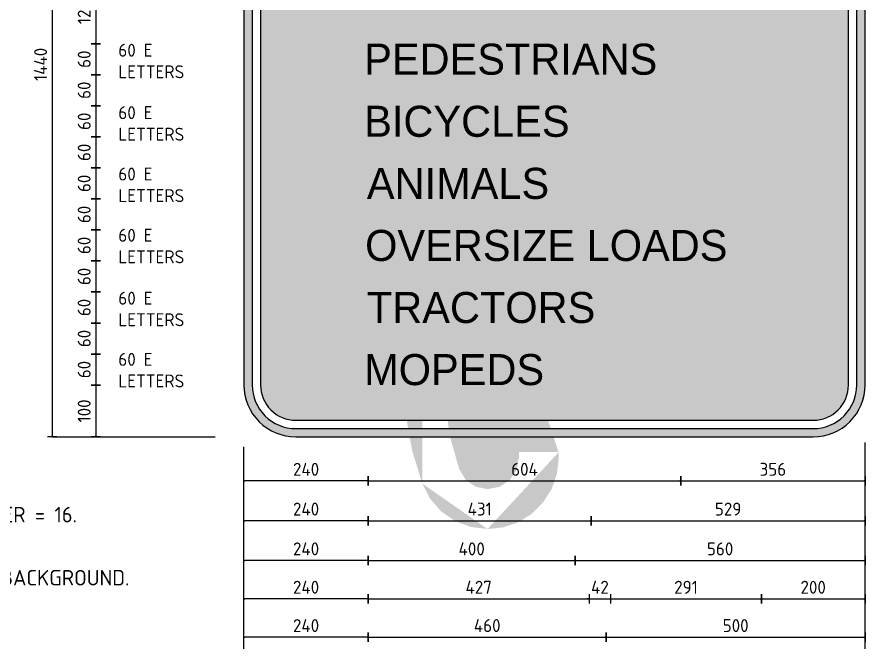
# Model space of a CAD drawing. Extents: x 0 to 1038, y -1303 to 297.
# Drawn here: x 149.8 to 313.6, y 66.3 to 187.2 of the extents above; entities that cross this region are included whole.
import ezdxf

# ---------------------------------------------------------------- set-up
doc = ezdxf.new("R2010")
doc.units = 0
doc.linetypes.add('CENTERX2', pattern=[101.6, 63.5, -12.7, 12.7, -12.7])
doc.layers.get('0').update_dxf_attribs({"linetype": 'CONTINUOUS'})
doc.layers.get('DEFPOINTS').update_dxf_attribs({"linetype": 'CONTINUOUS'})
for name, color, linetype in [('GREEN', 96, 'CONTINUOUS'), ('T25', 1, 'CONTINUOUS'), ('T50', 7, 'CONTINUOUS'), ('TBLK25', 1, 'CONTINUOUS'), ('WHITE', 255, 'CONTINUOUS')]:
    doc.layers.add(name, color=color, linetype=linetype)
doc.styles.add('FHWAE', font='fhwa_e2000ex_ttf.ttf')
doc.styles.add('ISO', font='iso3098b.shx')
doc.dimstyles.new('signsdim', dxfattribs={"dimtxt": 2.5, "dimasz": 0.2, "dimexe": 1.5, "dimexo": 2, "dimgap": 1.5, "dimtad": 1, "dimdec": 0, "dimlfac": 10, "dimrnd": 1, "dimdsep": 46, "dimtxsty": 'ISO', "dimblk": 'SGNDIM', "dimcen": 0.09, "dimse2": 1, "dimclrd": 256, "dimclre": 256, "dimclrt": 3, "dimadec": 0, "dimazin": 0, "dimtfac": 1, "dimtdec": 0, "dimtix": 1, "dimtmove": 0, "dimatfit": 3, "dimfxl": 1, "dimtolj": 1, "dimtzin": 0, "dimlwd": 25, "dimlwe": 25, "dimarcsym": 0})
doc.dimstyles.new('SIGNSDIM-10', dxfattribs={"dimtxt": 2.5, "dimasz": 0.2, "dimexe": 1.5, "dimexo": 2, "dimgap": 1, "dimtad": 1, "dimdec": 0, "dimlfac": 10, "dimrnd": 1, "dimdsep": 46, "dimtxsty": 'ISO', "dimblk1": 'SGNDIM', "dimblk2": 'SGNDIM', "dimsah": 1, "dimcen": 2.5, "dimse1": 1, "dimse2": 1, "dimadec": 0, "dimazin": 0, "dimtfac": 1, "dimtdec": 0, "dimtix": 1, "dimtmove": 0, "dimatfit": 3, "dimldrblk": 'SGNDIM', "dimfxl": 1, "dimtolj": 1, "dimtzin": 0, "dimarcsym": 0})

# ---------------------------------------------------------------- blocks, each defined once
blk = doc.blocks.new('SGNDIM')
for p, q in [((0, 0), (-1, 0)), ((0, 4.5), (0, -4.5))]:
    blk.add_line(p, q)
blk = doc.blocks.new('*D13')
at = {"layer": 'DEFPOINTS', "color": 0, "linetype": 'CENTERX2', "transparency": 16777216}
for p in [(193.65, 181.66), (217.65, 181.66), (193.65, 97.48)]:
    blk.add_point(p, dxfattribs=at)
at = {"layer": 'T25', "color": 0, "linetype": 'CENTERX2', "lineweight": -2, "transparency": 16777216}
blk.add_line((217.45, 97.48), (193.85, 97.48), dxfattribs=at)
at = {"layer": 'T25', "color": 0, "linetype": 'CENTERX2', "lineweight": -2, "transparency": 16777216, "xscale": 0.2, "yscale": 0.2, "zscale": 0.2, "rotation": 180}
blk.add_blockref('SGNDIM', (193.65, 97.48), dxfattribs=at)
at = {"layer": 'T25', "color": 0, "linetype": 'CENTERX2', "lineweight": -2, "transparency": 16777216, "xscale": 0.2, "yscale": 0.2, "zscale": 0.2}
blk.add_blockref('SGNDIM', (217.65, 97.48), dxfattribs=at)
at = {"layer": 'T25', "color": 0, "linetype": 'CENTERX2', "transparency": 16777216, "insert": (205.65, 99.73), "char_height": 2.5, "attachment_point": 5, "style": 'ISO'}
blk.add_mtext('\\A1;240', dxfattribs=at)
blk = doc.blocks.new('*D14')
at = {"layer": 'DEFPOINTS', "color": 0, "linetype": 'CENTERX2', "transparency": 16777216}
for p in [(278.05, 153.52), (313.65, 153.52), (313.65, 97.48)]:
    blk.add_point(p, dxfattribs=at)
at = {"layer": 'T25', "color": 0, "linetype": 'CENTERX2', "lineweight": -2, "transparency": 16777216}
blk.add_line((278.25, 97.48), (313.45, 97.48), dxfattribs=at)
at = {"layer": 'T25', "color": 0, "linetype": 'CENTERX2', "lineweight": -2, "transparency": 16777216, "xscale": 0.2, "yscale": 0.2, "zscale": 0.2, "rotation": 180}
blk.add_blockref('SGNDIM', (278.05, 97.48), dxfattribs=at)
at = {"layer": 'T25', "color": 0, "linetype": 'CENTERX2', "lineweight": -2, "transparency": 16777216, "xscale": 0.2, "yscale": 0.2, "zscale": 0.2}
blk.add_blockref('SGNDIM', (313.65, 97.48), dxfattribs=at)
at = {"layer": 'T25', "color": 0, "linetype": 'CENTERX2', "transparency": 16777216, "insert": (295.85, 99.73), "char_height": 2.5, "attachment_point": 5, "style": 'ISO'}
blk.add_mtext('\\A1;356', dxfattribs=at)
blk = doc.blocks.new('*D15')
at = {"layer": 'DEFPOINTS', "color": 0, "linetype": 'CENTERX2', "transparency": 16777216}
for p in [(193.65, 173.97), (217.65, 173.97), (193.65, 89.79)]:
    blk.add_point(p, dxfattribs=at)
at = {"layer": 'T25', "color": 0, "linetype": 'CENTERX2', "lineweight": -2, "transparency": 16777216}
blk.add_line((217.45, 89.79), (193.85, 89.79), dxfattribs=at)
at = {"layer": 'T25', "color": 0, "linetype": 'CENTERX2', "lineweight": -2, "transparency": 16777216, "xscale": 0.2, "yscale": 0.2, "zscale": 0.2, "rotation": 180}
blk.add_blockref('SGNDIM', (193.65, 89.79), dxfattribs=at)
at = {"layer": 'T25', "color": 0, "linetype": 'CENTERX2', "lineweight": -2, "transparency": 16777216, "xscale": 0.2, "yscale": 0.2, "zscale": 0.2}
blk.add_blockref('SGNDIM', (217.65, 89.79), dxfattribs=at)
at = {"layer": 'T25', "color": 0, "linetype": 'CENTERX2', "transparency": 16777216, "insert": (205.65, 92.04), "char_height": 2.5, "attachment_point": 5, "style": 'ISO'}
blk.add_mtext('\\A1;240', dxfattribs=at)
blk = doc.blocks.new('*D16')
at = {"layer": 'DEFPOINTS', "color": 0, "linetype": 'CENTERX2', "transparency": 16777216}
for p in [(193.65, 166.28), (217.65, 166.28), (193.65, 82.1)]:
    blk.add_point(p, dxfattribs=at)
at = {"layer": 'T25', "color": 0, "linetype": 'CENTERX2', "lineweight": -2, "transparency": 16777216}
blk.add_line((217.45, 82.1), (193.85, 82.1), dxfattribs=at)
at = {"layer": 'T25', "color": 0, "linetype": 'CENTERX2', "lineweight": -2, "transparency": 16777216, "xscale": 0.2, "yscale": 0.2, "zscale": 0.2, "rotation": 180}
blk.add_blockref('SGNDIM', (193.65, 82.1), dxfattribs=at)
at = {"layer": 'T25', "color": 0, "linetype": 'CENTERX2', "lineweight": -2, "transparency": 16777216, "xscale": 0.2, "yscale": 0.2, "zscale": 0.2}
blk.add_blockref('SGNDIM', (217.65, 82.1), dxfattribs=at)
at = {"layer": 'T25', "color": 0, "linetype": 'CENTERX2', "transparency": 16777216, "insert": (205.65, 84.35), "char_height": 2.5, "attachment_point": 5, "style": 'ISO'}
blk.add_mtext('\\A1;240', dxfattribs=at)
blk = doc.blocks.new('*D17')
at = {"layer": 'DEFPOINTS', "color": 0, "linetype": 'CENTERX2', "transparency": 16777216}
for p in [(193.65, 158.86), (217.65, 158.86), (193.65, 74.68)]:
    blk.add_point(p, dxfattribs=at)
at = {"layer": 'T25', "color": 0, "linetype": 'CENTERX2', "lineweight": -2, "transparency": 16777216}
blk.add_line((217.45, 74.68), (193.85, 74.68), dxfattribs=at)
at = {"layer": 'T25', "color": 0, "linetype": 'CENTERX2', "lineweight": -2, "transparency": 16777216, "xscale": 0.2, "yscale": 0.2, "zscale": 0.2, "rotation": 180}
blk.add_blockref('SGNDIM', (193.65, 74.68), dxfattribs=at)
at = {"layer": 'T25', "color": 0, "linetype": 'CENTERX2', "lineweight": -2, "transparency": 16777216, "xscale": 0.2, "yscale": 0.2, "zscale": 0.2}
blk.add_blockref('SGNDIM', (217.65, 74.68), dxfattribs=at)
at = {"layer": 'T25', "color": 0, "linetype": 'CENTERX2', "transparency": 16777216, "insert": (205.65, 76.93), "char_height": 2.5, "attachment_point": 5, "style": 'ISO'}
blk.add_mtext('\\A1;240', dxfattribs=at)
blk = doc.blocks.new('*D18')
at = {"layer": 'DEFPOINTS', "color": 0, "linetype": 'CENTERX2', "transparency": 16777216}
for p in [(217.65, 170.17), (260.75, 170.17), (260.75, 89.79)]:
    blk.add_point(p, dxfattribs=at)
at = {"layer": 'T25', "color": 0, "linetype": 'CENTERX2', "lineweight": -2, "transparency": 16777216}
blk.add_line((217.85, 89.79), (260.55, 89.79), dxfattribs=at)
at = {"layer": 'T25', "color": 0, "linetype": 'CENTERX2', "lineweight": -2, "transparency": 16777216, "xscale": 0.2, "yscale": 0.2, "zscale": 0.2, "rotation": 180}
blk.add_blockref('SGNDIM', (217.65, 89.79), dxfattribs=at)
at = {"layer": 'T25', "color": 0, "linetype": 'CENTERX2', "lineweight": -2, "transparency": 16777216, "xscale": 0.2, "yscale": 0.2, "zscale": 0.2}
blk.add_blockref('SGNDIM', (260.75, 89.79), dxfattribs=at)
at = {"layer": 'T25', "color": 0, "linetype": 'CENTERX2', "transparency": 16777216, "insert": (239.2, 92.04), "char_height": 2.5, "attachment_point": 5, "style": 'ISO'}
blk.add_mtext('\\A1;431', dxfattribs=at)
blk = doc.blocks.new('*D19')
at = {"layer": 'DEFPOINTS', "color": 0, "linetype": 'CENTERX2', "transparency": 16777216}
for p in [(260.75, 159.78), (313.65, 159.78), (313.65, 89.79)]:
    blk.add_point(p, dxfattribs=at)
at = {"layer": 'T25', "color": 0, "linetype": 'CENTERX2', "lineweight": -2, "transparency": 16777216}
blk.add_line((260.95, 89.79), (313.45, 89.79), dxfattribs=at)
at = {"layer": 'T25', "color": 0, "linetype": 'CENTERX2', "lineweight": -2, "transparency": 16777216, "xscale": 0.2, "yscale": 0.2, "zscale": 0.2, "rotation": 180}
blk.add_blockref('SGNDIM', (260.75, 89.79), dxfattribs=at)
at = {"layer": 'T25', "color": 0, "linetype": 'CENTERX2', "lineweight": -2, "transparency": 16777216, "xscale": 0.2, "yscale": 0.2, "zscale": 0.2}
blk.add_blockref('SGNDIM', (313.65, 89.79), dxfattribs=at)
at = {"layer": 'T25', "color": 0, "linetype": 'CENTERX2', "transparency": 16777216, "insert": (287.2, 92.04), "char_height": 2.5, "attachment_point": 5, "style": 'ISO'}
blk.add_mtext('\\A1;529', dxfattribs=at)
blk = doc.blocks.new('*D20')
at = {"layer": 'DEFPOINTS', "color": 0, "linetype": 'CENTERX2', "transparency": 16777216}
for p in [(217.65, 128.86), (257.65, 128.86), (257.65, 82.1)]:
    blk.add_point(p, dxfattribs=at)
at = {"layer": 'T25', "color": 0, "linetype": 'CENTERX2', "lineweight": -2, "transparency": 16777216}
blk.add_line((217.85, 82.1), (257.45, 82.1), dxfattribs=at)
at = {"layer": 'T25', "color": 0, "linetype": 'CENTERX2', "lineweight": -2, "transparency": 16777216, "xscale": 0.2, "yscale": 0.2, "zscale": 0.2, "rotation": 180}
blk.add_blockref('SGNDIM', (217.65, 82.1), dxfattribs=at)
at = {"layer": 'T25', "color": 0, "linetype": 'CENTERX2', "lineweight": -2, "transparency": 16777216, "xscale": 0.2, "yscale": 0.2, "zscale": 0.2}
blk.add_blockref('SGNDIM', (257.65, 82.1), dxfattribs=at)
at = {"layer": 'T25', "color": 0, "linetype": 'CENTERX2', "transparency": 16777216, "insert": (237.65, 84.35), "char_height": 2.5, "attachment_point": 5, "style": 'ISO'}
blk.add_mtext('\\A1;400', dxfattribs=at)
blk = doc.blocks.new('*D21')
at = {"layer": 'DEFPOINTS', "color": 0, "linetype": 'CENTERX2', "transparency": 16777216}
for p in [(257.65, 190.55), (313.65, 190.55), (313.65, 82.1)]:
    blk.add_point(p, dxfattribs=at)
at = {"layer": 'T25', "color": 0, "linetype": 'CENTERX2', "lineweight": -2, "transparency": 16777216}
blk.add_line((257.85, 82.1), (313.45, 82.1), dxfattribs=at)
at = {"layer": 'T25', "color": 0, "linetype": 'CENTERX2', "lineweight": -2, "transparency": 16777216, "xscale": 0.2, "yscale": 0.2, "zscale": 0.2, "rotation": 180}
blk.add_blockref('SGNDIM', (257.65, 82.1), dxfattribs=at)
at = {"layer": 'T25', "color": 0, "linetype": 'CENTERX2', "lineweight": -2, "transparency": 16777216, "xscale": 0.2, "yscale": 0.2, "zscale": 0.2}
blk.add_blockref('SGNDIM', (313.65, 82.1), dxfattribs=at)
at = {"layer": 'T25', "color": 0, "linetype": 'CENTERX2', "transparency": 16777216, "insert": (285.65, 84.35), "char_height": 2.5, "attachment_point": 5, "style": 'ISO'}
blk.add_mtext('\\A1;560', dxfattribs=at)
blk = doc.blocks.new('*D22')
at = {"layer": 'DEFPOINTS', "color": 0, "linetype": 'CENTERX2', "transparency": 16777216}
for p in [(217.65, 116.21), (260.35, 116.21), (260.35, 74.68)]:
    blk.add_point(p, dxfattribs=at)
at = {"layer": 'T25', "color": 0, "linetype": 'CENTERX2', "lineweight": -2, "transparency": 16777216}
blk.add_line((217.85, 74.68), (260.15, 74.68), dxfattribs=at)
at = {"layer": 'T25', "color": 0, "linetype": 'CENTERX2', "lineweight": -2, "transparency": 16777216, "xscale": 0.2, "yscale": 0.2, "zscale": 0.2, "rotation": 180}
blk.add_blockref('SGNDIM', (217.65, 74.68), dxfattribs=at)
at = {"layer": 'T25', "color": 0, "linetype": 'CENTERX2', "lineweight": -2, "transparency": 16777216, "xscale": 0.2, "yscale": 0.2, "zscale": 0.2}
blk.add_blockref('SGNDIM', (260.35, 74.68), dxfattribs=at)
at = {"layer": 'T25', "color": 0, "linetype": 'CENTERX2', "transparency": 16777216, "insert": (239, 76.93), "char_height": 2.5, "attachment_point": 5, "style": 'ISO'}
blk.add_mtext('\\A1;427', dxfattribs=at)
blk = doc.blocks.new('*D23')
at = {"layer": 'DEFPOINTS', "color": 0, "linetype": 'CENTERX2', "transparency": 16777216}
for p in [(260.35, 103.42), (264.52, 103.42), (264.52, 74.68)]:
    blk.add_point(p, dxfattribs=at)
at = {"layer": 'T25', "color": 0, "linetype": 'CENTERX2', "lineweight": -2, "transparency": 16777216}
for p, q in [((260.15, 74.68), (259.95, 74.68)), ((260.35, 74.68), (264.52, 74.68)), ((264.72, 74.68), (264.92, 74.68))]:
    blk.add_line(p, q, dxfattribs=at)
at = {"layer": 'T25', "color": 0, "linetype": 'CENTERX2', "lineweight": -2, "transparency": 16777216, "xscale": 0.2, "yscale": 0.2, "zscale": 0.2}
blk.add_blockref('SGNDIM', (260.35, 74.68), dxfattribs=at)
at = {"layer": 'T25', "color": 0, "linetype": 'CENTERX2', "lineweight": -2, "transparency": 16777216, "xscale": 0.2, "yscale": 0.2, "zscale": 0.2, "rotation": 180}
blk.add_blockref('SGNDIM', (264.52, 74.68), dxfattribs=at)
at = {"layer": 'T25', "color": 0, "linetype": 'CENTERX2', "transparency": 16777216, "insert": (262.43, 76.93), "char_height": 2.5, "attachment_point": 5, "style": 'ISO'}
blk.add_mtext('\\A1;42', dxfattribs=at)
blk = doc.blocks.new('*D24')
at = {"layer": 'DEFPOINTS', "color": 0, "linetype": 'CENTERX2', "transparency": 16777216}
for p in [(264.52, 116.73), (293.62, 116.73), (293.62, 74.68)]:
    blk.add_point(p, dxfattribs=at)
at = {"layer": 'T25', "color": 0, "linetype": 'CENTERX2', "lineweight": -2, "transparency": 16777216}
blk.add_line((264.72, 74.68), (293.42, 74.68), dxfattribs=at)
at = {"layer": 'T25', "color": 0, "linetype": 'CENTERX2', "lineweight": -2, "transparency": 16777216, "xscale": 0.2, "yscale": 0.2, "zscale": 0.2, "rotation": 180}
blk.add_blockref('SGNDIM', (264.52, 74.68), dxfattribs=at)
at = {"layer": 'T25', "color": 0, "linetype": 'CENTERX2', "lineweight": -2, "transparency": 16777216, "xscale": 0.2, "yscale": 0.2, "zscale": 0.2}
blk.add_blockref('SGNDIM', (293.62, 74.68), dxfattribs=at)
at = {"layer": 'T25', "color": 0, "linetype": 'CENTERX2', "transparency": 16777216, "insert": (279.07, 76.93), "char_height": 2.5, "attachment_point": 5, "style": 'ISO'}
blk.add_mtext('\\A1;291', dxfattribs=at)
blk = doc.blocks.new('*D25')
at = {"layer": 'DEFPOINTS', "color": 0, "linetype": 'CENTERX2', "transparency": 16777216}
for p in [(293.62, 118.71), (313.65, 118.71), (313.65, 74.68)]:
    blk.add_point(p, dxfattribs=at)
at = {"layer": 'T25', "color": 0, "linetype": 'CENTERX2', "lineweight": -2, "transparency": 16777216}
blk.add_line((293.82, 74.68), (313.45, 74.68), dxfattribs=at)
at = {"layer": 'T25', "color": 0, "linetype": 'CENTERX2', "lineweight": -2, "transparency": 16777216, "xscale": 0.2, "yscale": 0.2, "zscale": 0.2, "rotation": 180}
blk.add_blockref('SGNDIM', (293.62, 74.68), dxfattribs=at)
at = {"layer": 'T25', "color": 0, "linetype": 'CENTERX2', "lineweight": -2, "transparency": 16777216, "xscale": 0.2, "yscale": 0.2, "zscale": 0.2}
blk.add_blockref('SGNDIM', (313.65, 74.68), dxfattribs=at)
at = {"layer": 'T25', "color": 0, "linetype": 'CENTERX2', "transparency": 16777216, "insert": (303.63, 76.93), "char_height": 2.5, "attachment_point": 5, "style": 'ISO'}
blk.add_mtext('\\A1;200', dxfattribs=at)
blk = doc.blocks.new('*D26')
at = {"layer": 'DEFPOINTS', "color": 0, "linetype": 'CENTERX2', "transparency": 16777216}
for p in [(193.65, 151.45), (217.65, 151.45), (193.65, 67.27)]:
    blk.add_point(p, dxfattribs=at)
at = {"layer": 'T25', "color": 0, "linetype": 'CENTERX2', "lineweight": -2, "transparency": 16777216}
blk.add_line((217.45, 67.27), (193.85, 67.27), dxfattribs=at)
at = {"layer": 'T25', "color": 0, "linetype": 'CENTERX2', "lineweight": -2, "transparency": 16777216, "xscale": 0.2, "yscale": 0.2, "zscale": 0.2, "rotation": 180}
blk.add_blockref('SGNDIM', (193.65, 67.27), dxfattribs=at)
at = {"layer": 'T25', "color": 0, "linetype": 'CENTERX2', "lineweight": -2, "transparency": 16777216, "xscale": 0.2, "yscale": 0.2, "zscale": 0.2}
blk.add_blockref('SGNDIM', (217.65, 67.27), dxfattribs=at)
at = {"layer": 'T25', "color": 0, "linetype": 'CENTERX2', "transparency": 16777216, "insert": (205.65, 69.52), "char_height": 2.5, "attachment_point": 5, "style": 'ISO'}
blk.add_mtext('\\A1;240', dxfattribs=at)
blk = doc.blocks.new('*D27')
at = {"layer": 'DEFPOINTS', "color": 0, "linetype": 'CENTERX2', "transparency": 16777216}
for p in [(217.65, 116.66), (263.65, 116.66), (263.65, 67.27)]:
    blk.add_point(p, dxfattribs=at)
at = {"layer": 'T25', "color": 0, "linetype": 'CENTERX2', "lineweight": -2, "transparency": 16777216}
blk.add_line((217.85, 67.27), (263.45, 67.27), dxfattribs=at)
at = {"layer": 'T25', "color": 0, "linetype": 'CENTERX2', "lineweight": -2, "transparency": 16777216, "xscale": 0.2, "yscale": 0.2, "zscale": 0.2, "rotation": 180}
blk.add_blockref('SGNDIM', (217.65, 67.27), dxfattribs=at)
at = {"layer": 'T25', "color": 0, "linetype": 'CENTERX2', "lineweight": -2, "transparency": 16777216, "xscale": 0.2, "yscale": 0.2, "zscale": 0.2}
blk.add_blockref('SGNDIM', (263.65, 67.27), dxfattribs=at)
at = {"layer": 'T25', "color": 0, "linetype": 'CENTERX2', "transparency": 16777216, "insert": (240.65, 69.52), "char_height": 2.5, "attachment_point": 5, "style": 'ISO'}
blk.add_mtext('\\A1;460', dxfattribs=at)
blk = doc.blocks.new('*D28')
at = {"layer": 'DEFPOINTS', "color": 0, "linetype": 'CENTERX2', "transparency": 16777216}
for p in [(263.65, 115.53), (313.65, 115.53), (313.65, 67.27)]:
    blk.add_point(p, dxfattribs=at)
at = {"layer": 'T25', "color": 0, "linetype": 'CENTERX2', "lineweight": -2, "transparency": 16777216}
blk.add_line((263.85, 67.27), (313.45, 67.27), dxfattribs=at)
at = {"layer": 'T25', "color": 0, "linetype": 'CENTERX2', "lineweight": -2, "transparency": 16777216, "xscale": 0.2, "yscale": 0.2, "zscale": 0.2, "rotation": 180}
blk.add_blockref('SGNDIM', (263.65, 67.27), dxfattribs=at)
at = {"layer": 'T25', "color": 0, "linetype": 'CENTERX2', "lineweight": -2, "transparency": 16777216, "xscale": 0.2, "yscale": 0.2, "zscale": 0.2}
blk.add_blockref('SGNDIM', (313.65, 67.27), dxfattribs=at)
at = {"layer": 'T25', "color": 0, "linetype": 'CENTERX2', "transparency": 16777216, "insert": (288.65, 69.52), "char_height": 2.5, "attachment_point": 5, "style": 'ISO'}
blk.add_mtext('\\A1;500', dxfattribs=at)
blk = doc.blocks.new('*D35')
at = {"layer": 'DEFPOINTS', "color": 0, "linetype": 'CENTERX2', "transparency": 16777216}
for p in [(232.95, 194.01), (165.03, 182.01), (232.95, 182.01)]:
    blk.add_point(p, dxfattribs=at)
at = {"layer": 'T25', "color": 0, "linetype": 'CENTERX2', "lineweight": -2, "transparency": 16777216}
blk.add_line((165.03, 193.81), (165.03, 182.21), dxfattribs=at)
at = {"layer": 'T25', "color": 0, "linetype": 'CENTERX2', "lineweight": -2, "transparency": 16777216, "xscale": 0.2, "yscale": 0.2, "zscale": 0.2}
for p, rotation in [((165.03, 194.01), 90), ((165.03, 182.01), 270)]:
    blk.add_blockref('SGNDIM', p, dxfattribs=dict(at, rotation=rotation))
at = {"layer": 'T25', "color": 0, "linetype": 'CENTERX2', "transparency": 16777216, "insert": (162.78, 188.01), "char_height": 2.5, "attachment_point": 5, "rotation": 90, "style": 'ISO'}
blk.add_mtext('\\A1;120', dxfattribs=at)
blk = doc.blocks.new('*D36')
at = {"layer": 'DEFPOINTS', "color": 0, "linetype": 'CENTERX2', "transparency": 16777216}
for p in [(232.15, 182.01), (165.03, 176.01), (232.15, 176.01)]:
    blk.add_point(p, dxfattribs=at)
at = {"layer": 'T25', "color": 0, "linetype": 'CENTERX2', "lineweight": -2, "transparency": 16777216}
blk.add_line((165.03, 181.81), (165.03, 176.21), dxfattribs=at)
at = {"layer": 'T25', "color": 0, "linetype": 'CENTERX2', "lineweight": -2, "transparency": 16777216, "xscale": 0.2, "yscale": 0.2, "zscale": 0.2}
for p, rotation in [((165.03, 182.01), 90), ((165.03, 176.01), 270)]:
    blk.add_blockref('SGNDIM', p, dxfattribs=dict(at, rotation=rotation))
at = {"layer": 'T25', "color": 0, "linetype": 'CENTERX2', "transparency": 16777216, "insert": (162.78, 179.01), "char_height": 2.5, "attachment_point": 5, "rotation": 90, "style": 'ISO'}
blk.add_mtext('\\A1;60', dxfattribs=at)
blk = doc.blocks.new('*D37')
at = {"layer": 'DEFPOINTS', "color": 0, "linetype": 'CENTERX2', "transparency": 16777216}
for p in [(232.15, 176.01), (165.03, 170.01), (232.15, 170.01)]:
    blk.add_point(p, dxfattribs=at)
at = {"layer": 'T25', "color": 0, "linetype": 'CENTERX2', "lineweight": -2, "transparency": 16777216}
blk.add_line((165.03, 175.81), (165.03, 170.21), dxfattribs=at)
at = {"layer": 'T25', "color": 0, "linetype": 'CENTERX2', "lineweight": -2, "transparency": 16777216, "xscale": 0.2, "yscale": 0.2, "zscale": 0.2}
for p, rotation in [((165.03, 176.01), 90), ((165.03, 170.01), 270)]:
    blk.add_blockref('SGNDIM', p, dxfattribs=dict(at, rotation=rotation))
at = {"layer": 'T25', "color": 0, "linetype": 'CENTERX2', "transparency": 16777216, "insert": (162.78, 173.01), "char_height": 2.5, "attachment_point": 5, "rotation": 90, "style": 'ISO'}
blk.add_mtext('\\A1;60', dxfattribs=at)
blk = doc.blocks.new('*D38')
at = {"layer": 'DEFPOINTS', "color": 0, "linetype": 'CENTERX2', "transparency": 16777216}
for p in [(232.15, 170.01), (165.03, 164.01), (232.15, 164.01)]:
    blk.add_point(p, dxfattribs=at)
at = {"layer": 'T25', "color": 0, "linetype": 'CENTERX2', "lineweight": -2, "transparency": 16777216}
blk.add_line((165.03, 169.81), (165.03, 164.21), dxfattribs=at)
at = {"layer": 'T25', "color": 0, "linetype": 'CENTERX2', "lineweight": -2, "transparency": 16777216, "xscale": 0.2, "yscale": 0.2, "zscale": 0.2}
for p, rotation in [((165.03, 170.01), 90), ((165.03, 164.01), 270)]:
    blk.add_blockref('SGNDIM', p, dxfattribs=dict(at, rotation=rotation))
at = {"layer": 'T25', "color": 0, "linetype": 'CENTERX2', "transparency": 16777216, "insert": (162.78, 167.01), "char_height": 2.5, "attachment_point": 5, "rotation": 90, "style": 'ISO'}
blk.add_mtext('\\A1;60', dxfattribs=at)
blk = doc.blocks.new('*D39')
at = {"layer": 'DEFPOINTS', "color": 0, "linetype": 'CENTERX2', "transparency": 16777216}
for p in [(232.15, 164.01), (165.03, 158.01), (232.15, 158.01)]:
    blk.add_point(p, dxfattribs=at)
at = {"layer": 'T25', "color": 0, "linetype": 'CENTERX2', "lineweight": -2, "transparency": 16777216}
blk.add_line((165.03, 163.81), (165.03, 158.21), dxfattribs=at)
at = {"layer": 'T25', "color": 0, "linetype": 'CENTERX2', "lineweight": -2, "transparency": 16777216, "xscale": 0.2, "yscale": 0.2, "zscale": 0.2}
for p, rotation in [((165.03, 164.01), 90), ((165.03, 158.01), 270)]:
    blk.add_blockref('SGNDIM', p, dxfattribs=dict(at, rotation=rotation))
at = {"layer": 'T25', "color": 0, "linetype": 'CENTERX2', "transparency": 16777216, "insert": (162.78, 161.01), "char_height": 2.5, "attachment_point": 5, "rotation": 90, "style": 'ISO'}
blk.add_mtext('\\A1;60', dxfattribs=at)
blk = doc.blocks.new('*D40')
at = {"layer": 'DEFPOINTS', "color": 0, "linetype": 'CENTERX2', "transparency": 16777216}
for p in [(232.15, 158.01), (165.03, 152.01), (232.15, 152.01)]:
    blk.add_point(p, dxfattribs=at)
at = {"layer": 'T25', "color": 0, "linetype": 'CENTERX2', "lineweight": -2, "transparency": 16777216}
blk.add_line((165.03, 157.81), (165.03, 152.21), dxfattribs=at)
at = {"layer": 'T25', "color": 0, "linetype": 'CENTERX2', "lineweight": -2, "transparency": 16777216, "xscale": 0.2, "yscale": 0.2, "zscale": 0.2}
for p, rotation in [((165.03, 158.01), 90), ((165.03, 152.01), 270)]:
    blk.add_blockref('SGNDIM', p, dxfattribs=dict(at, rotation=rotation))
at = {"layer": 'T25', "color": 0, "linetype": 'CENTERX2', "transparency": 16777216, "insert": (162.78, 155.01), "char_height": 2.5, "attachment_point": 5, "rotation": 90, "style": 'ISO'}
blk.add_mtext('\\A1;60', dxfattribs=at)
blk = doc.blocks.new('*D41')
at = {"layer": 'DEFPOINTS', "color": 0, "linetype": 'CENTERX2', "transparency": 16777216}
for p in [(232.15, 152.01), (165.03, 146.01), (232.15, 146.01)]:
    blk.add_point(p, dxfattribs=at)
at = {"layer": 'T25', "color": 0, "linetype": 'CENTERX2', "lineweight": -2, "transparency": 16777216}
blk.add_line((165.03, 151.81), (165.03, 146.21), dxfattribs=at)
at = {"layer": 'T25', "color": 0, "linetype": 'CENTERX2', "lineweight": -2, "transparency": 16777216, "xscale": 0.2, "yscale": 0.2, "zscale": 0.2}
for p, rotation in [((165.03, 152.01), 90), ((165.03, 146.01), 270)]:
    blk.add_blockref('SGNDIM', p, dxfattribs=dict(at, rotation=rotation))
at = {"layer": 'T25', "color": 0, "linetype": 'CENTERX2', "transparency": 16777216, "insert": (162.78, 149.01), "char_height": 2.5, "attachment_point": 5, "rotation": 90, "style": 'ISO'}
blk.add_mtext('\\A1;60', dxfattribs=at)
blk = doc.blocks.new('*D42')
at = {"layer": 'DEFPOINTS', "color": 0, "linetype": 'CENTERX2', "transparency": 16777216}
for p in [(232.15, 116.01), (165.03, 106.01), (232.15, 106.01)]:
    blk.add_point(p, dxfattribs=at)
at = {"layer": 'T25', "color": 0, "linetype": 'CENTERX2', "lineweight": -2, "transparency": 16777216}
blk.add_line((165.03, 115.81), (165.03, 106.21), dxfattribs=at)
at = {"layer": 'T25', "color": 0, "linetype": 'CENTERX2', "lineweight": -2, "transparency": 16777216, "xscale": 0.2, "yscale": 0.2, "zscale": 0.2}
for p, rotation in [((165.03, 116.01), 90), ((165.03, 106.01), 270)]:
    blk.add_blockref('SGNDIM', p, dxfattribs=dict(at, rotation=rotation))
at = {"layer": 'T25', "color": 0, "linetype": 'CENTERX2', "transparency": 16777216, "insert": (162.78, 111.01), "char_height": 2.5, "attachment_point": 5, "rotation": 90, "style": 'ISO'}
blk.add_mtext('\\A1;100', dxfattribs=at)
blk = doc.blocks.new('*D43')
at = {"layer": 'DEFPOINTS', "color": 0, "linetype": 'Continuous', "transparency": 16777216}
for p in [(232.02, 250.01), (156.61, 106.01), (232.02, 106.01)]:
    blk.add_point(p, dxfattribs=at)
at = {"layer": 'T25', "color": 0, "linetype": 'Continuous', "lineweight": -2, "transparency": 16777216}
blk.add_line((156.61, 249.81), (156.61, 106.21), dxfattribs=at)
at = {"layer": 'T25', "color": 0, "linetype": 'Continuous', "lineweight": -2, "transparency": 16777216, "xscale": 0.2, "yscale": 0.2, "zscale": 0.2}
for p, rotation in [((156.61, 250.01), 90), ((156.61, 106.01), 270)]:
    blk.add_blockref('SGNDIM', p, dxfattribs=dict(at, rotation=rotation))
at = {"layer": 'T25', "color": 0, "linetype": 'Continuous', "transparency": 16777216, "insert": (154.36, 178.01), "char_height": 2.5, "attachment_point": 5, "rotation": 90, "style": 'ISO'}
blk.add_mtext('\\A1;1440', dxfattribs=at)
blk = doc.blocks.new('*D47')
at = {"layer": 'DEFPOINTS', "color": 0, "linetype": 'CENTERX2', "transparency": 16777216}
for p in [(232.15, 146.01), (165.03, 140.01), (232.15, 140.01)]:
    blk.add_point(p, dxfattribs=at)
at = {"layer": 'T25', "color": 0, "linetype": 'CENTERX2', "lineweight": -2, "transparency": 16777216}
blk.add_line((165.03, 145.81), (165.03, 140.21), dxfattribs=at)
at = {"layer": 'T25', "color": 0, "linetype": 'CENTERX2', "lineweight": -2, "transparency": 16777216, "xscale": 0.2, "yscale": 0.2, "zscale": 0.2}
for p, rotation in [((165.03, 146.01), 90), ((165.03, 140.01), 270)]:
    blk.add_blockref('SGNDIM', p, dxfattribs=dict(at, rotation=rotation))
at = {"layer": 'T25', "color": 0, "linetype": 'CENTERX2', "transparency": 16777216, "insert": (162.78, 143.01), "char_height": 2.5, "attachment_point": 5, "rotation": 90, "style": 'ISO'}
blk.add_mtext('\\A1;60', dxfattribs=at)
blk = doc.blocks.new('*D48')
at = {"layer": 'DEFPOINTS', "color": 0, "transparency": 16777216}
for p in [(217.65, 75.72), (253.4, 75.72), (253.4, 60.34)]:
    blk.add_point(p, dxfattribs=at)
at = {"layer": 'T25', "lineweight": 25, "transparency": 16777216}
blk.add_line((217.85, 60.34), (253.2, 60.34), dxfattribs=at)
at = {"layer": 'T25', "lineweight": 25, "transparency": 16777216, "xscale": 0.2, "yscale": 0.2, "zscale": 0.2, "rotation": 180}
blk.add_blockref('SGNDIM', (217.65, 60.34), dxfattribs=at)
at = {"layer": 'T25', "lineweight": 25, "transparency": 16777216, "xscale": 0.2, "yscale": 0.2, "zscale": 0.2}
blk.add_blockref('SGNDIM', (253.4, 60.34), dxfattribs=at)
at = {"layer": 'T25', "transparency": 16777216, "insert": (235.52, 63.09), "char_height": 2.5, "attachment_point": 5, "style": 'ISO'}
blk.add_mtext('\\A1;358', dxfattribs=at)
blk = doc.blocks.new('*D49')
at = {"layer": 'DEFPOINTS', "color": 0, "linetype": 'CENTERX2', "transparency": 16777216}
for p in [(193.65, 120.62), (217.65, 120.62), (193.65, 60.34)]:
    blk.add_point(p, dxfattribs=at)
at = {"layer": 'T25', "color": 0, "linetype": 'CENTERX2', "lineweight": -2, "transparency": 16777216}
blk.add_line((217.45, 60.34), (193.85, 60.34), dxfattribs=at)
at = {"layer": 'T25', "color": 0, "linetype": 'CENTERX2', "lineweight": -2, "transparency": 16777216, "xscale": 0.2, "yscale": 0.2, "zscale": 0.2, "rotation": 180}
blk.add_blockref('SGNDIM', (193.65, 60.34), dxfattribs=at)
at = {"layer": 'T25', "color": 0, "linetype": 'CENTERX2', "lineweight": -2, "transparency": 16777216, "xscale": 0.2, "yscale": 0.2, "zscale": 0.2}
blk.add_blockref('SGNDIM', (217.65, 60.34), dxfattribs=at)
at = {"layer": 'T25', "color": 0, "linetype": 'CENTERX2', "transparency": 16777216, "insert": (205.65, 62.59), "char_height": 2.5, "attachment_point": 5, "style": 'ISO'}
blk.add_mtext('\\A1;240', dxfattribs=at)
blk = doc.blocks.new('*D50')
at = {"layer": 'DEFPOINTS', "color": 0, "linetype": 'CENTERX2', "transparency": 16777216}
for p in [(253.4, 116.36), (313.65, 116.36), (313.65, 60.34)]:
    blk.add_point(p, dxfattribs=at)
at = {"layer": 'T25', "color": 0, "linetype": 'CENTERX2', "lineweight": -2, "transparency": 16777216}
blk.add_line((253.6, 60.34), (313.45, 60.34), dxfattribs=at)
at = {"layer": 'T25', "color": 0, "linetype": 'CENTERX2', "lineweight": -2, "transparency": 16777216, "xscale": 0.2, "yscale": 0.2, "zscale": 0.2, "rotation": 180}
blk.add_blockref('SGNDIM', (253.4, 60.34), dxfattribs=at)
at = {"layer": 'T25', "color": 0, "linetype": 'CENTERX2', "lineweight": -2, "transparency": 16777216, "xscale": 0.2, "yscale": 0.2, "zscale": 0.2}
blk.add_blockref('SGNDIM', (313.65, 60.34), dxfattribs=at)
at = {"layer": 'T25', "color": 0, "linetype": 'CENTERX2', "transparency": 16777216, "insert": (283.52, 62.59), "char_height": 2.5, "attachment_point": 5, "style": 'ISO'}
blk.add_mtext('\\A1;602', dxfattribs=at)
blk = doc.blocks.new('*D51')
at = {"layer": 'DEFPOINTS', "color": 0, "linetype": 'CENTERX2', "transparency": 16777216}
for p in [(232.15, 140.01), (165.03, 134.01), (232.15, 134.01)]:
    blk.add_point(p, dxfattribs=at)
at = {"layer": 'T25', "color": 0, "linetype": 'CENTERX2', "lineweight": -2, "transparency": 16777216}
blk.add_line((165.03, 139.81), (165.03, 134.21), dxfattribs=at)
at = {"layer": 'T25', "color": 0, "linetype": 'CENTERX2', "lineweight": -2, "transparency": 16777216, "xscale": 0.2, "yscale": 0.2, "zscale": 0.2}
for p, rotation in [((165.03, 140.01), 90), ((165.03, 134.01), 270)]:
    blk.add_blockref('SGNDIM', p, dxfattribs=dict(at, rotation=rotation))
at = {"layer": 'T25', "color": 0, "linetype": 'CENTERX2', "transparency": 16777216, "insert": (162.78, 137.01), "char_height": 2.5, "attachment_point": 5, "rotation": 90, "style": 'ISO'}
blk.add_mtext('\\A1;60', dxfattribs=at)
blk = doc.blocks.new('*D52')
at = {"layer": 'DEFPOINTS', "color": 0, "linetype": 'CENTERX2', "transparency": 16777216}
for p in [(232.15, 134.01), (165.03, 128.01), (232.15, 128.01)]:
    blk.add_point(p, dxfattribs=at)
at = {"layer": 'T25', "color": 0, "linetype": 'CENTERX2', "lineweight": -2, "transparency": 16777216}
blk.add_line((165.03, 133.81), (165.03, 128.21), dxfattribs=at)
at = {"layer": 'T25', "color": 0, "linetype": 'CENTERX2', "lineweight": -2, "transparency": 16777216, "xscale": 0.2, "yscale": 0.2, "zscale": 0.2}
for p, rotation in [((165.03, 134.01), 90), ((165.03, 128.01), 270)]:
    blk.add_blockref('SGNDIM', p, dxfattribs=dict(at, rotation=rotation))
at = {"layer": 'T25', "color": 0, "linetype": 'CENTERX2', "transparency": 16777216, "insert": (162.78, 131.01), "char_height": 2.5, "attachment_point": 5, "rotation": 90, "style": 'ISO'}
blk.add_mtext('\\A1;60', dxfattribs=at)
blk = doc.blocks.new('*D53')
at = {"layer": 'DEFPOINTS', "color": 0, "linetype": 'CENTERX2', "transparency": 16777216}
for p in [(232.15, 128.01), (165.03, 122.01), (232.15, 122.01)]:
    blk.add_point(p, dxfattribs=at)
at = {"layer": 'T25', "color": 0, "linetype": 'CENTERX2', "lineweight": -2, "transparency": 16777216}
blk.add_line((165.03, 127.81), (165.03, 122.21), dxfattribs=at)
at = {"layer": 'T25', "color": 0, "linetype": 'CENTERX2', "lineweight": -2, "transparency": 16777216, "xscale": 0.2, "yscale": 0.2, "zscale": 0.2}
for p, rotation in [((165.03, 128.01), 90), ((165.03, 122.01), 270)]:
    blk.add_blockref('SGNDIM', p, dxfattribs=dict(at, rotation=rotation))
at = {"layer": 'T25', "color": 0, "linetype": 'CENTERX2', "transparency": 16777216, "insert": (162.78, 125.01), "char_height": 2.5, "attachment_point": 5, "rotation": 90, "style": 'ISO'}
blk.add_mtext('\\A1;60', dxfattribs=at)
blk = doc.blocks.new('*D54')
at = {"layer": 'DEFPOINTS', "color": 0, "linetype": 'CENTERX2', "transparency": 16777216}
for p in [(232.15, 122.01), (165.03, 116.01), (232.15, 116.01)]:
    blk.add_point(p, dxfattribs=at)
at = {"layer": 'T25', "color": 0, "linetype": 'CENTERX2', "lineweight": -2, "transparency": 16777216}
blk.add_line((165.03, 121.81), (165.03, 116.21), dxfattribs=at)
at = {"layer": 'T25', "color": 0, "linetype": 'CENTERX2', "lineweight": -2, "transparency": 16777216, "xscale": 0.2, "yscale": 0.2, "zscale": 0.2}
for p, rotation in [((165.03, 122.01), 90), ((165.03, 116.01), 270)]:
    blk.add_blockref('SGNDIM', p, dxfattribs=dict(at, rotation=rotation))
at = {"layer": 'T25', "color": 0, "linetype": 'CENTERX2', "transparency": 16777216, "insert": (162.78, 119.01), "char_height": 2.5, "attachment_point": 5, "rotation": 90, "style": 'ISO'}
blk.add_mtext('\\A1;60', dxfattribs=at)
blk = doc.blocks.new('*D55')
at = {"layer": 'DEFPOINTS', "color": 0, "linetype": 'CENTERX2', "transparency": 16777216}
for p in [(217.65, 210.12), (278.05, 210.12), (278.05, 97.48)]:
    blk.add_point(p, dxfattribs=at)
at = {"layer": 'T25', "color": 0, "linetype": 'CENTERX2', "lineweight": -2, "transparency": 16777216}
blk.add_line((217.85, 97.48), (277.85, 97.48), dxfattribs=at)
at = {"layer": 'T25', "color": 0, "linetype": 'CENTERX2', "lineweight": -2, "transparency": 16777216, "xscale": 0.2, "yscale": 0.2, "zscale": 0.2, "rotation": 180}
blk.add_blockref('SGNDIM', (217.65, 97.48), dxfattribs=at)
at = {"layer": 'T25', "color": 0, "linetype": 'CENTERX2', "lineweight": -2, "transparency": 16777216, "xscale": 0.2, "yscale": 0.2, "zscale": 0.2}
blk.add_blockref('SGNDIM', (278.05, 97.48), dxfattribs=at)
at = {"layer": 'T25', "color": 0, "linetype": 'CENTERX2', "transparency": 16777216, "insert": (247.85, 99.73), "char_height": 2.5, "attachment_point": 5, "style": 'ISO'}
blk.add_mtext('\\A1;604', dxfattribs=at)

msp = doc.modelspace()

# ---------------------------------------------------------------- hatches: boundary and pattern name
at = {"layer": 'GREEN'}
h = msp.add_hatch(color=256, dxfattribs=at)
edge = h.paths.add_edge_path(flags=16)
edge.add_line((203.65, 107.61), (303.65, 107.61))
edge.add_arc((303.65, 116.01), 8.4, 270, 360)
edge.add_line((312.05, 116.01), (312.05, 240.01))
edge.add_arc((303.65, 240.01), 8.4, 0, 90)
edge.add_line((303.65, 248.41), (203.65, 248.41))
edge.add_arc((203.65, 240.01), 8.4, 90, 180)
edge.add_line((195.25, 240.01), (195.25, 116.01))
edge.add_arc((203.65, 116.01), 8.4, 180, 270)
edge = h.paths.add_edge_path()
edge.add_line((203.65, 106.01), (303.65, 106.01))
edge.add_arc((303.65, 116.01), 10, 270, 360)
edge.add_line((313.65, 116.01), (313.65, 240.01))
edge.add_arc((303.65, 240.01), 10, 0, 90)
edge.add_line((303.65, 250.01), (203.65, 250.01))
edge.add_arc((203.65, 240.01), 10, 90, 180)
edge.add_line((193.65, 240.01), (193.65, 116.01))
edge.add_arc((203.65, 116.01), 10, 180, 270)
h = msp.add_hatch(color=256, dxfattribs=at)
edge = h.paths.add_edge_path()
edge.add_line((203.65, 109.21), (303.65, 109.21))
edge.add_arc((303.65, 116.01), 6.8, 270, 360)
edge.add_line((310.45, 116.01), (310.45, 240.01))
edge.add_arc((303.65, 240.01), 6.8, 0, 90)
edge.add_line((303.65, 246.81), (203.65, 246.81))
edge.add_arc((203.65, 240.01), 6.8, 90, 180)
edge.add_line((196.85, 240.01), (196.85, 116.01))
edge.add_arc((203.65, 116.01), 6.8, 180, 270)
h = msp.add_hatch(color=256, dxfattribs=at)
h.paths.add_polyline_path([(254.47, 101.95), (254.44, 101.95)], flags=16)
edge = h.paths.add_edge_path()
edge.add_line((246.76, 103.05), (254.47, 103.05))
edge.add_line((254.47, 103.05), (254.47, 101.95))
edge.add_line((254.13, 98.88), (254.47, 101.95))
edge.add_line((254.13, 98.88), (253.13, 95.97))
edge.add_line((253.13, 95.97), (251.48, 93.36))
edge.add_line((251.48, 93.36), (249.31, 91.17))
edge.add_line((249.31, 91.17), (246.71, 89.52))
edge.add_line((246.71, 89.52), (243.8, 88.52))
edge.add_line((243.8, 88.52), (240.73, 88.18))
edge.add_line((240.73, 88.18), (237.48, 88.59))
edge.add_line((237.48, 88.59), (234.41, 89.75))
edge.add_line((234.41, 89.75), (231.73, 91.61))
edge.add_line((231.73, 91.61), (229.59, 94.08))
edge.add_line((229.59, 94.08), (228.1, 97))
edge.add_line((228.1, 97), (226.17, 103.26))
edge.add_line((226.17, 103.26), (225.01, 109.71))
edge.add_line((225.01, 109.71), (224.62, 116.25))
edge.add_line((224.62, 116.25), (225.01, 122.77))
edge.add_line((225.01, 122.77), (226.17, 129.22))
edge.add_line((226.17, 129.22), (228.1, 135.48))
edge.add_line((228.1, 135.48), (229.59, 138.39))
edge.add_line((229.59, 138.39), (231.73, 140.87))
edge.add_line((231.73, 140.87), (234.41, 142.72))
edge.add_line((234.41, 142.72), (237.48, 143.91))
edge.add_line((237.48, 143.91), (240.73, 144.3))
edge.add_line((240.73, 144.3), (243.8, 143.96))
edge.add_line((243.8, 143.96), (246.71, 142.96))
edge.add_line((246.71, 142.96), (249.31, 141.31))
edge.add_line((249.31, 141.31), (251.48, 139.14))
edge.add_line((251.48, 139.14), (253.13, 136.51))
edge.add_line((253.13, 136.51), (254.13, 133.6))
edge.add_line((254.13, 133.6), (254.47, 130.53))
edge.add_line((254.47, 130.53), (246.76, 130.53))
edge.add_line((246.76, 130.53), (246.32, 132.85))
edge.add_line((246.32, 132.85), (245.01, 134.84))
edge.add_line((245.01, 134.84), (243.05, 136.15))
edge.add_line((243.05, 136.15), (240.73, 136.59))
edge.add_line((240.73, 136.59), (238.41, 136.13))
edge.add_line((238.41, 136.13), (236.48, 134.76))
edge.add_line((236.48, 134.76), (235.24, 132.75))
edge.add_line((235.24, 132.75), (233.41, 126.28))
edge.add_line((233.41, 126.28), (232.48, 119.6))
edge.add_line((232.48, 119.6), (232.48, 112.88))
edge.add_line((232.48, 112.88), (233.41, 106.23))
edge.add_line((233.41, 106.23), (235.24, 99.76))
edge.add_line((235.24, 99.76), (236.48, 97.72))
edge.add_line((236.48, 97.72), (238.41, 96.38))
edge.add_line((238.41, 96.38), (240.73, 95.89))
edge.add_line((240.73, 95.89), (243.05, 96.35))
edge.add_line((243.05, 96.35), (245.01, 97.67))
edge.add_line((245.01, 97.67), (246.32, 99.63))
edge.add_line((246.32, 99.63), (246.76, 101.95))
edge.add_line((246.76, 101.95), (246.76, 103.05))
edge = h.paths.add_edge_path(flags=16)
edge.add_line((254.47, 103.05), (254.44, 103.05))
edge.add_line((240.73, 144.3), (240.7, 144.3))
edge.add_line((228.1, 135.48), (228.07, 135.48))
edge.add_line((228.1, 97), (228.07, 97))
edge.add_line((240.73, 88.18), (240.7, 88.18))
at = {"layer": 'TBLK25', "linetype": 'CENTERX2'}
h = msp.add_hatch(color=256, dxfattribs=at)
h.paths.add_polyline_path([(236.62, 179.23), (236.55, 179.23)], flags=0)
edge = h.paths.add_edge_path(flags=16)
edge.add_line((235.93, 178.1), (235.93, 179.23))
edge.add_line((235.93, 179.23), (236.62, 179.23))
edge.add_line((236.93, 179.04), (236.62, 179.23))
edge.add_line((236.93, 179.04), (236.99, 178.66))
edge.add_line((236.99, 178.66), (236.93, 178.35))
edge.add_line((236.93, 178.35), (236.62, 178.1))
edge.add_line((236.62, 178.1), (235.93, 178.1))
h.paths.add_polyline_path([(236.55, 179.79), (236.62, 179.79)], flags=16)
edge = h.paths.add_edge_path()
edge.add_line((235.93, 175.78), (235.36, 175.78))
edge.add_line((235.36, 175.78), (235.36, 179.79))
edge.add_line((235.36, 179.79), (236.62, 179.79))
edge.add_line((236.93, 179.73), (236.62, 179.79))
edge.add_line((236.93, 179.73), (237.24, 179.6))
edge.add_line((237.24, 179.6), (237.43, 179.35))
edge.add_line((237.43, 179.35), (237.56, 178.91))
edge.add_line((237.56, 178.91), (237.56, 178.47))
edge.add_line((237.56, 178.47), (237.43, 178.03))
edge.add_line((237.43, 178.03), (237.24, 177.78))
edge.add_line((237.24, 177.78), (236.93, 177.59))
edge.add_line((236.93, 177.59), (236.62, 177.53))
edge.add_line((236.62, 177.53), (235.93, 177.53))
edge.add_line((235.93, 177.53), (235.93, 175.78))

# ---------------------------------------------------------------- linework, layer by layer
at = {"layer": 'GREEN', "linetype": 'Continuous'}
for points in [[(203.65, 106.01), (303.65, 106.01, 0.414214), (313.65, 116.01), (313.65, 240.01, 0.414214), (303.65, 250.01), (203.65, 250.01, 0.414214), (193.65, 240.01), (193.65, 116.01, 0.414214)], [(203.65, 107.61), (303.65, 107.61, 0.414214), (312.05, 116.01), (312.05, 240.01, 0.414214), (303.65, 248.41), (203.65, 248.41, 0.414214), (195.25, 240.01), (195.25, 116.01, 0.414214)], [(203.65, 109.21), (303.65, 109.21, 0.414214), (310.45, 116.01), (310.45, 240.01, 0.414214), (303.65, 246.81), (203.65, 246.81, 0.414214), (196.85, 240.01), (196.85, 116.01, 0.414214)]]:
    msp.add_lwpolyline(points, format="xyb", close=True, dxfattribs=at)
at = {"layer": 'T25', "linetype": 'CENTERX2'}
for p, q in [((156.61, 106.01), (188.07, 106.01)), ((313.65, 60.99), (313.65, 104.89)), ((193.65, 60.99), (193.65, 104.07))]:
    msp.add_line(p, q, dxfattribs=at)

# ---------------------------------------------------------------- texts
at = {"layer": 'T25', "color": 3, "style": 'ISO'}
for s, p in [('1. DIMENSIONS: MEASUREMENTS IN mm.  CORNER RADIUS = 100. BORDER = 16.', (21.87, 89.47)), ('2. COLOURS: WHITE LEGEND & BORDER ON GREEN RETROREFLECTIVE BACKGROUND.', (20.99, 77.27))]:
    msp.add_text(s, height=3, dxfattribs=at).set_placement(p)
at = {"layer": 'T50', "color": 4, "char_height": 2.5, "width": 12.5, "attachment_point": 1, "style": 'ISO'}
for insert in [(169.38, 182), (169.38, 169.93), (169.38, 158.06), (169.38, 146.23), (169.38, 134.06), (169.38, 122.23)]:
    msp.add_mtext('60 E LETTERS', dxfattribs=dict(at, insert=insert))
at = {"layer": 'WHITE', "style": 'FHWAE'}
for s, p in [('PEDESTRIANS', (216.88, 176.02)), ('BICYCLES', (216.88, 164.01)), ('ANIMALS', (217.4, 152.01)), ('OVERSIZE LOADS', (217.06, 140.01)), ('TRACTORS', (217.4, 128.01)), ('MOPEDS', (216.87, 116.01))]:
    msp.add_text(s, height=6, dxfattribs=at).set_placement(p)

# ---------------------------------------------------------------- dimensions: what is measured, and where the dimension line sits
at = {"layer": 'T25', "linetype": 'Continuous'}
dim = msp.add_linear_dim(base=(156.61, 106.01), p1=(232.02, 250.01), p2=(232.02, 106.01), angle=90, dimstyle='SIGNSDIM-10', dxfattribs=at)
dim.commit()
dim.dimension.update_dxf_attribs({"geometry": '*D43', "text_midpoint": (154.36, 178.01)})
at = {"layer": 'T25', "linetype": 'CENTERX2'}
for base, p1, p2, picture, middle in [((278.05, 97.48), (217.65, 210.12), (278.05, 210.12), '*D55', (247.85, 99.73)), ((313.65, 82.1), (257.65, 190.55), (313.65, 190.55), '*D21', (285.65, 84.35)), ((193.65, 97.48), (217.65, 181.66), (193.65, 181.66), '*D13', (205.65, 99.73)), ((193.65, 89.79), (217.65, 173.97), (193.65, 173.97), '*D15', (205.65, 92.04)), ((260.75, 89.79), (217.65, 170.17), (260.75, 170.17), '*D18', (239.2, 92.04)), ((193.65, 82.1), (217.65, 166.28), (193.65, 166.28), '*D16', (205.65, 84.35)), ((313.65, 89.79), (260.75, 159.78), (313.65, 159.78), '*D19', (287.2, 92.04)), ((193.65, 74.68), (217.65, 158.86), (193.65, 158.86), '*D17', (205.65, 76.93)), ((313.65, 97.48), (278.05, 153.52), (313.65, 153.52), '*D14', (295.85, 99.73)), ((193.65, 67.27), (217.65, 151.45), (193.65, 151.45), '*D26', (205.65, 69.52)), ((257.65, 82.1), (217.65, 128.86), (257.65, 128.86), '*D20', (237.65, 84.35)), ((193.65, 60.34), (217.65, 120.62), (193.65, 120.62), '*D49', (205.65, 62.59)), ((313.65, 74.68), (293.62, 118.71), (313.65, 118.71), '*D25', (303.63, 76.93)), ((263.65, 67.27), (217.65, 116.66), (263.65, 116.66), '*D27', (240.65, 69.52)), ((313.6458, 60.3381), (253.4029, 116.3574), (313.6458, 116.3574), '*D50', (283.5243, 62.5881)), ((293.62, 74.68), (264.52, 116.73), (293.62, 116.73), '*D24', (279.07, 76.93)), ((260.35, 74.68), (217.65, 116.21), (260.35, 116.21), '*D22', (239, 76.93)), ((313.65, 67.27), (263.65, 115.53), (313.65, 115.53), '*D28', (288.65, 69.52)), ((264.52, 74.68), (260.35, 103.42), (264.52, 103.42), '*D23', (262.43, 76.93))]:
    dim = msp.add_linear_dim(base=base, p1=p1, p2=p2, dimstyle='SIGNSDIM-10', dxfattribs=at)
    dim.commit()
    dim.dimension.update_dxf_attribs({"geometry": picture, "text_midpoint": middle})
for base, p1, p2, picture, middle in [((165.03, 182.01), (232.95, 194.01), (232.95, 182.01), '*D35', (162.78, 188.01)), ((165.03, 176.01), (232.15, 182.01), (232.15, 176.01), '*D36', (162.78, 179.01)), ((165.03, 170.01), (232.15, 176.01), (232.15, 170.01), '*D37', (162.78, 173.01)), ((165.03, 164.01), (232.15, 170.01), (232.15, 164.01), '*D38', (162.78, 167.01)), ((165.03, 158.01), (232.15, 164.01), (232.15, 158.01), '*D39', (162.78, 161.01)), ((165.03, 152.01), (232.15, 158.01), (232.15, 152.01), '*D40', (162.78, 155.01)), ((165.03, 146.01), (232.15, 152.01), (232.15, 146.01), '*D41', (162.78, 149.01)), ((165.03, 140.01), (232.15, 146.01), (232.15, 140.01), '*D47', (162.78, 143.01)), ((165.03, 134.01), (232.15, 140.01), (232.15, 134.01), '*D51', (162.78, 137.01)), ((165.03, 128.01), (232.15, 134.01), (232.15, 128.01), '*D52', (162.78, 131.01)), ((165.03, 122.01), (232.15, 128.01), (232.15, 122.01), '*D53', (162.78, 125.01)), ((165.03, 116.01), (232.15, 122.01), (232.15, 116.01), '*D54', (162.78, 119.01)), ((165.03, 106.01), (232.15, 116.01), (232.15, 106.01), '*D42', (162.78, 111.01))]:
    dim = msp.add_linear_dim(base=base, p1=p1, p2=p2, angle=90, dimstyle='SIGNSDIM-10', dxfattribs=at)
    dim.commit()
    dim.dimension.update_dxf_attribs({"geometry": picture, "text_midpoint": middle})
at = {"layer": 'T25'}
dim = msp.add_linear_dim(base=(253.4029, 60.3381), p1=(217.6458, 75.7249), p2=(253.4029, 75.7249), dimstyle='signsdim', override={"dimse1": 1, "dimclrt": 256}, dxfattribs=at)
dim.commit()
dim.dimension.update_dxf_attribs({"geometry": '*D48', "text_midpoint": (235.5243, 63.0881)})

doc.saveas('drawing.dxf')
